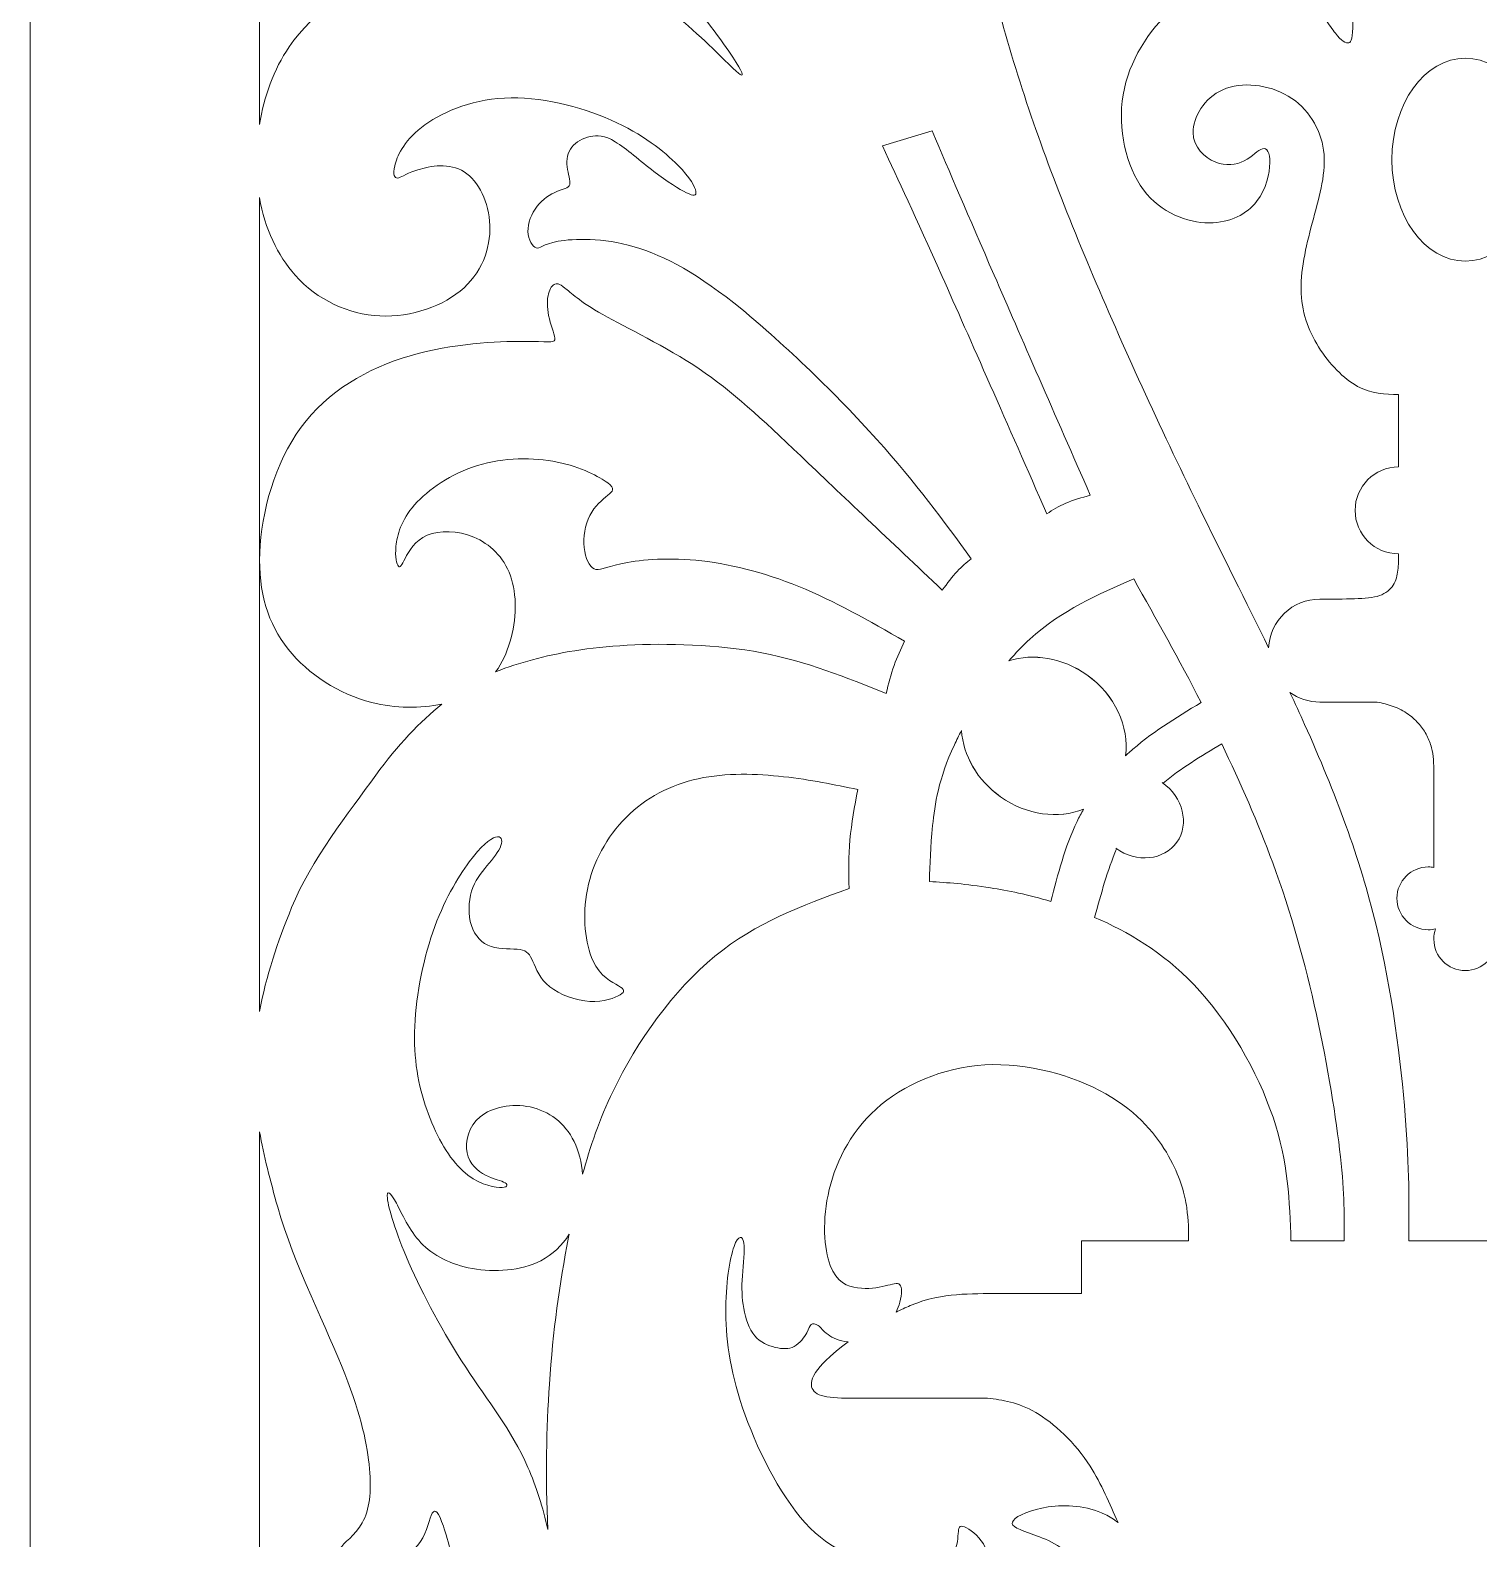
# Model space of a CAD drawing. Header units: millimetres. Extents: x -77 to 114, y -14 to 198.
# Drawn here: x 4.78 to 38.04, y 45.3 to 79.93 of the extents above; entities that cross this region are included whole.
import ezdxf

# ---------------------------------------------------------------- set-up
doc = ezdxf.new("R2010")
doc.units = ezdxf.units.MM
doc.header["$MEASUREMENT"] = 0
doc.layers.add('Default', color=7, linetype='Continuous')

msp = doc.modelspace()

# ---------------------------------------------------------------- linework, layer by layer
at = {"layer": 'Default', "lineweight": 9}
msp.add_lwpolyline([(4.776, 3.427), (70.682, 3.427), (70.682, 109.822), (4.776, 109.822), (4.776, 3.427)], close=True, dxfattribs=at)
for points, knots in [([(12.668, 95.743), (12.628, 95.58), (12.593, 95.41), (12.566, 95.232), (12.566, 95.232), (12.36, 93.887), (12.545, 92.095), (12.939, 90.773), (12.939, 90.773), (13.334, 89.452), (13.94, 88.6), (14.381, 88.048), (14.381, 88.048), (14.822, 87.497), (15.099, 87.244), (15.188, 87.112), (15.188, 87.112), (15.278, 86.979), (15.179, 86.967), (15.022, 87.035), (15.022, 87.035), (14.865, 87.103), (14.649, 87.251), (14.403, 87.306), (14.403, 87.306), (14.157, 87.361), (13.88, 87.324), (13.674, 87.204), (13.674, 87.204), (13.467, 87.084), (13.332, 86.881), (13.282, 86.693), (13.282, 86.693), (13.233, 86.505), (13.27, 86.333), (13.332, 86.197), (13.332, 86.197), (13.393, 86.062), (13.48, 85.963), (13.483, 85.893), (13.483, 85.893), (13.486, 85.822), (13.405, 85.779), (13.276, 85.726), (13.276, 85.726), (13.147, 85.674), (12.968, 85.612), (12.821, 85.452), (12.821, 85.452), (12.673, 85.292), (12.556, 85.034), (12.494, 84.763), (12.494, 84.763), (12.433, 84.492), (12.426, 84.209), (12.454, 84.03), (12.454, 84.03), (12.482, 83.852), (12.544, 83.777), (12.657, 83.885), (12.657, 83.885), (12.771, 83.993), (12.938, 84.283), (13.279, 84.43), (13.279, 84.43), (13.621, 84.578), (14.138, 84.584), (14.776, 84.421), (14.776, 84.421), (15.413, 84.258), (16.17, 83.925), (16.927, 83.43), (16.927, 83.43), (17.685, 82.934), (18.442, 82.275), (19.11, 81.567), (19.11, 81.567), (19.778, 80.859), (20.357, 80.102), (20.699, 79.622), (20.699, 79.622), (21.041, 79.141), (21.145, 78.938), (21.124, 78.907), (21.124, 78.907), (21.102, 78.876), (20.954, 79.018), (20.588, 79.375), (20.588, 79.375), (20.222, 79.732), (19.636, 80.305), (18.904, 80.788), (18.904, 80.788), (18.171, 81.272), (17.291, 81.666), (16.7, 81.893), (16.7, 81.893), (16.109, 82.121), (15.807, 82.183), (15.552, 82.315), (15.552, 82.315), (15.296, 82.447), (15.086, 82.651), (14.945, 82.737), (14.945, 82.737), (14.803, 82.823), (14.729, 82.793), (14.689, 82.642), (14.689, 82.642), (14.649, 82.491), (14.643, 82.22), (14.741, 81.977), (14.741, 81.977), (14.84, 81.734), (15.044, 81.518), (15.065, 81.42), (15.065, 81.42), (15.087, 81.321), (14.926, 81.339), (14.566, 81.367), (14.566, 81.367), (14.206, 81.395), (13.646, 81.432), (12.916, 81.176), (12.916, 81.176), (12.187, 80.921), (11.287, 80.373), (10.724, 79.551), (10.724, 79.551), (10.368, 79.032), (10.146, 78.404), (10.043, 77.77)], [0, 0, 0, 0, 0.029412, 0.029412, 0.029412, 0.029412, 0.058824, 0.058824, 0.058824, 0.058824, 0.088235, 0.088235, 0.088235, 0.088235, 0.117647, 0.117647, 0.117647, 0.117647, 0.147059, 0.147059, 0.147059, 0.147059, 0.176471, 0.176471, 0.176471, 0.176471, 0.205882, 0.205882, 0.205882, 0.205882, 0.235294, 0.235294, 0.235294, 0.235294, 0.264706, 0.264706, 0.264706, 0.264706, 0.294118, 0.294118, 0.294118, 0.294118, 0.323529, 0.323529, 0.323529, 0.323529, 0.352941, 0.352941, 0.352941, 0.352941, 0.382353, 0.382353, 0.382353, 0.382353, 0.411765, 0.411765, 0.411765, 0.411765, 0.441176, 0.441176, 0.441176, 0.441176, 0.470588, 0.470588, 0.470588, 0.470588, 0.5, 0.5, 0.5, 0.5, 0.529412, 0.529412, 0.529412, 0.529412, 0.558824, 0.558824, 0.558824, 0.558824, 0.588235, 0.588235, 0.588235, 0.588235, 0.617647, 0.617647, 0.617647, 0.617647, 0.647059, 0.647059, 0.647059, 0.647059, 0.676471, 0.676471, 0.676471, 0.676471, 0.705882, 0.705882, 0.705882, 0.705882, 0.735294, 0.735294, 0.735294, 0.735294, 0.764706, 0.764706, 0.764706, 0.764706, 0.794118, 0.794118, 0.794118, 0.794118, 0.823529, 0.823529, 0.823529, 0.823529, 0.852941, 0.852941, 0.852941, 0.852941, 0.882353, 0.882353, 0.882353, 0.882353, 0.911765, 0.911765, 0.911765, 0.911765, 0.941176, 0.941176, 0.941176, 0.941176, 1, 1, 1, 1]), ([(29.614, 89.52), (29.472, 89.667), (29.352, 89.829), (29.26, 90.005), (29.26, 90.005), (28.903, 90.691), (28.983, 91.584), (29.195, 92.227), (29.195, 92.227), (29.408, 92.871), (29.753, 93.265), (30.159, 93.496), (30.159, 93.496), (30.565, 93.727), (31.034, 93.794), (31.415, 93.718), (31.415, 93.718), (31.797, 93.641), (32.093, 93.419), (32.268, 93.139), (32.268, 93.139), (32.443, 92.859), (32.499, 92.52), (32.56, 92.298), (32.56, 92.298), (32.622, 92.077), (32.69, 91.972), (32.758, 92.006), (32.758, 92.006), (32.825, 92.04), (32.893, 92.212), (32.825, 92.615), (32.825, 92.615), (32.758, 93.019), (32.554, 93.653), (32.083, 94.115), (32.083, 94.115), (31.612, 94.576), (30.873, 94.866), (30.11, 94.801), (30.11, 94.801), (29.347, 94.737), (28.558, 94.318), (27.909, 93.459), (27.909, 93.459), (27.259, 92.6), (26.748, 91.301), (26.459, 89.752), (26.459, 89.752), (26.17, 88.204), (26.101, 86.406), (26.252, 84.654), (26.252, 84.654), (26.403, 82.903), (26.773, 81.197), (27.265, 79.525), (27.265, 79.525), (27.758, 77.853), (28.374, 76.216), (29.116, 74.455), (29.116, 74.455), (29.858, 72.694), (30.726, 70.81), (31.594, 69.031), (31.594, 69.031), (32.146, 67.898), (32.7, 66.807), (33.212, 65.757)], [0, 0, 0, 0, 0.055556, 0.055556, 0.055556, 0.055556, 0.111111, 0.111111, 0.111111, 0.111111, 0.166667, 0.166667, 0.166667, 0.166667, 0.222222, 0.222222, 0.222222, 0.222222, 0.277778, 0.277778, 0.277778, 0.277778, 0.333333, 0.333333, 0.333333, 0.333333, 0.388889, 0.388889, 0.388889, 0.388889, 0.444444, 0.444444, 0.444444, 0.444444, 0.5, 0.5, 0.5, 0.5, 0.555556, 0.555556, 0.555556, 0.555556, 0.611111, 0.611111, 0.611111, 0.611111, 0.666667, 0.666667, 0.666667, 0.666667, 0.722222, 0.722222, 0.722222, 0.722222, 0.777778, 0.777778, 0.777778, 0.777778, 0.833333, 0.833333, 0.833333, 0.833333, 0.888889, 0.888889, 0.888889, 0.888889, 1, 1, 1, 1]), ([(36.198, 71.567), (35.889, 71.573), (35.579, 71.58), (35.258, 71.755), (35.258, 71.755), (34.937, 71.93), (34.605, 72.275), (34.362, 72.663), (34.362, 72.663), (34.118, 73.051), (33.964, 73.482), (33.958, 73.984), (33.958, 73.984), (33.952, 74.485), (34.094, 75.058), (34.241, 75.606), (34.241, 75.606), (34.389, 76.154), (34.543, 76.678), (34.476, 77.176), (34.476, 77.176), (34.408, 77.675), (34.118, 78.149), (33.666, 78.42), (33.666, 78.42), (33.213, 78.691), (32.597, 78.759), (32.163, 78.568), (32.163, 78.568), (31.729, 78.377), (31.477, 77.927), (31.48, 77.586), (31.48, 77.586), (31.483, 77.244), (31.742, 77.01), (31.988, 76.908), (31.988, 76.908), (32.234, 76.807), (32.468, 76.838), (32.653, 76.933), (32.653, 76.933), (32.837, 77.029), (32.973, 77.189), (33.075, 77.213), (33.075, 77.213), (33.176, 77.238), (33.244, 77.127), (33.241, 76.89), (33.241, 76.89), (33.238, 76.653), (33.164, 76.29), (32.939, 76.003), (32.939, 76.003), (32.714, 75.717), (32.339, 75.507), (31.846, 75.511), (31.846, 75.511), (31.354, 75.514), (30.744, 75.729), (30.341, 76.268), (30.341, 76.268), (29.938, 76.807), (29.74, 77.669), (29.873, 78.451), (29.873, 78.451), (30.005, 79.233), (30.467, 79.935), (30.993, 80.412), (30.993, 80.412), (31.52, 80.889), (32.111, 81.142), (32.671, 81.139), (32.671, 81.139), (33.231, 81.136), (33.761, 80.877), (34.106, 80.603), (34.106, 80.603), (34.451, 80.329), (34.611, 80.039), (34.746, 79.864), (34.746, 79.864), (34.882, 79.688), (34.993, 79.627), (35.057, 79.642), (35.057, 79.642), (35.122, 79.657), (35.14, 79.75), (35.15, 80.113), (35.15, 80.113), (35.159, 80.476), (35.159, 81.111), (35.159, 81.745)], [0, 0, 0, 0, 0.041667, 0.041667, 0.041667, 0.041667, 0.083333, 0.083333, 0.083333, 0.083333, 0.125, 0.125, 0.125, 0.125, 0.166667, 0.166667, 0.166667, 0.166667, 0.208333, 0.208333, 0.208333, 0.208333, 0.25, 0.25, 0.25, 0.25, 0.291667, 0.291667, 0.291667, 0.291667, 0.333333, 0.333333, 0.333333, 0.333333, 0.375, 0.375, 0.375, 0.375, 0.416667, 0.416667, 0.416667, 0.416667, 0.458333, 0.458333, 0.458333, 0.458333, 0.5, 0.5, 0.5, 0.5, 0.541667, 0.541667, 0.541667, 0.541667, 0.583333, 0.583333, 0.583333, 0.583333, 0.625, 0.625, 0.625, 0.625, 0.666667, 0.666667, 0.666667, 0.666667, 0.708333, 0.708333, 0.708333, 0.708333, 0.75, 0.75, 0.75, 0.75, 0.791667, 0.791667, 0.791667, 0.791667, 0.833333, 0.833333, 0.833333, 0.833333, 0.875, 0.875, 0.875, 0.875, 0.916667, 0.916667, 0.916667, 0.916667, 1, 1, 1, 1]), ([(37.729, 79.289), (36.799, 79.289), (36.045, 78.246), (36.045, 76.961), (36.045, 76.961), (36.045, 75.676), (36.799, 74.633), (37.729, 74.633)], [0, 0, 0, 0, 0.333333, 0.333333, 0.333333, 0.333333, 1, 1, 1, 1]), ([(37.729, 79.289), (38.658, 79.289), (39.412, 78.246), (39.412, 76.961), (39.412, 76.961), (39.412, 75.676), (38.658, 74.633), (37.729, 74.633)], [0, 0, 0, 0, 0.333333, 0.333333, 0.333333, 0.333333, 1, 1, 1, 1]), ([(10.043, 76.09), (10.167, 75.378), (10.453, 74.766), (10.859, 74.311), (10.859, 74.311), (11.373, 73.735), (12.082, 73.409), (12.808, 73.375), (12.808, 73.375), (13.535, 73.341), (14.28, 73.6), (14.738, 74.021), (14.738, 74.021), (15.197, 74.443), (15.37, 75.028), (15.327, 75.551), (15.327, 75.551), (15.283, 76.075), (15.025, 76.537), (14.677, 76.718), (14.677, 76.718), (14.329, 76.9), (13.892, 76.801), (13.63, 76.712), (13.63, 76.712), (13.369, 76.623), (13.282, 76.543), (13.215, 76.54), (13.215, 76.54), (13.147, 76.537), (13.098, 76.611), (13.147, 76.82), (13.147, 76.82), (13.196, 77.029), (13.344, 77.374), (13.76, 77.7), (13.76, 77.7), (14.175, 78.027), (14.859, 78.335), (15.665, 78.375), (15.665, 78.375), (16.472, 78.415), (17.402, 78.187), (18.119, 77.87), (18.119, 77.87), (18.836, 77.553), (19.341, 77.146), (19.643, 76.841), (19.643, 76.841), (19.944, 76.537), (20.043, 76.333), (20.062, 76.229), (20.062, 76.229), (20.08, 76.124), (20.018, 76.118), (19.849, 76.201), (19.849, 76.201), (19.68, 76.284), (19.403, 76.457), (19.098, 76.69), (19.098, 76.69), (18.793, 76.924), (18.461, 77.22), (18.211, 77.371), (18.211, 77.371), (17.962, 77.522), (17.796, 77.528), (17.633, 77.491), (17.633, 77.491), (17.469, 77.454), (17.309, 77.374), (17.214, 77.251), (17.214, 77.251), (17.118, 77.128), (17.087, 76.962), (17.106, 76.798), (17.106, 76.798), (17.124, 76.635), (17.192, 76.475), (17.165, 76.389), (17.165, 76.389), (17.137, 76.303), (17.014, 76.291), (16.866, 76.229), (16.866, 76.229), (16.718, 76.167), (16.546, 76.056), (16.417, 75.89), (16.417, 75.89), (16.287, 75.724), (16.201, 75.502), (16.207, 75.311), (16.207, 75.311), (16.213, 75.121), (16.312, 74.96), (16.392, 74.936), (16.392, 74.936), (16.472, 74.911), (16.534, 75.022), (16.897, 75.087), (16.897, 75.087), (17.26, 75.151), (17.925, 75.17), (18.642, 74.964), (18.642, 74.964), (19.36, 74.757), (20.129, 74.326), (21.114, 73.526), (21.114, 73.526), (22.099, 72.726), (23.301, 71.555), (24.215, 70.54), (24.215, 70.54), (25.129, 69.524), (25.757, 68.661), (26.385, 67.8), (26.385, 67.8), (26.278, 67.714), (26.171, 67.629), (26.06, 67.509), (26.06, 67.509), (25.949, 67.389), (25.835, 67.234), (25.72, 67.079), (25.72, 67.079), (24.55, 68.187), (23.38, 69.296), (22.47, 70.159), (22.47, 70.159), (21.559, 71.023), (20.908, 71.642), (20.136, 72.16), (20.136, 72.16), (19.364, 72.679), (18.471, 73.098), (17.926, 73.406), (17.926, 73.406), (17.381, 73.713), (17.184, 73.911), (17.055, 74.015), (17.055, 74.015), (16.925, 74.12), (16.864, 74.132), (16.805, 74.095), (16.805, 74.095), (16.747, 74.058), (16.691, 73.972), (16.667, 73.834), (16.667, 73.834), (16.642, 73.695), (16.648, 73.504), (16.698, 73.307), (16.698, 73.307), (16.747, 73.11), (16.839, 72.907), (16.821, 72.827), (16.821, 72.827), (16.802, 72.747), (16.673, 72.79), (16.091, 72.79), (16.091, 72.79), (15.509, 72.79), (14.475, 72.747), (13.499, 72.46), (13.499, 72.46), (12.523, 72.174), (11.605, 71.645), (10.996, 70.817), (10.996, 70.817), (10.387, 69.988), (10.085, 68.862), (10.048, 67.941), (10.048, 67.941), (10.011, 67.021), (10.239, 66.306), (10.7, 65.725), (10.7, 65.725), (11.162, 65.143), (11.858, 64.693), (12.621, 64.501), (12.621, 64.501), (13.164, 64.365), (13.741, 64.359), (14.231, 64.462)], [0, 0, 0, 0, 0.021277, 0.021277, 0.021277, 0.021277, 0.042553, 0.042553, 0.042553, 0.042553, 0.06383, 0.06383, 0.06383, 0.06383, 0.085106, 0.085106, 0.085106, 0.085106, 0.106383, 0.106383, 0.106383, 0.106383, 0.12766, 0.12766, 0.12766, 0.12766, 0.148936, 0.148936, 0.148936, 0.148936, 0.170213, 0.170213, 0.170213, 0.170213, 0.191489, 0.191489, 0.191489, 0.191489, 0.212766, 0.212766, 0.212766, 0.212766, 0.234043, 0.234043, 0.234043, 0.234043, 0.255319, 0.255319, 0.255319, 0.255319, 0.276596, 0.276596, 0.276596, 0.276596, 0.297872, 0.297872, 0.297872, 0.297872, 0.319149, 0.319149, 0.319149, 0.319149, 0.340426, 0.340426, 0.340426, 0.340426, 0.361702, 0.361702, 0.361702, 0.361702, 0.382979, 0.382979, 0.382979, 0.382979, 0.404255, 0.404255, 0.404255, 0.404255, 0.425532, 0.425532, 0.425532, 0.425532, 0.446809, 0.446809, 0.446809, 0.446809, 0.468085, 0.468085, 0.468085, 0.468085, 0.489362, 0.489362, 0.489362, 0.489362, 0.510638, 0.510638, 0.510638, 0.510638, 0.531915, 0.531915, 0.531915, 0.531915, 0.553191, 0.553191, 0.553191, 0.553191, 0.574468, 0.574468, 0.574468, 0.574468, 0.595745, 0.595745, 0.595745, 0.595745, 0.617021, 0.617021, 0.617021, 0.617021, 0.638298, 0.638298, 0.638298, 0.638298, 0.659574, 0.659574, 0.659574, 0.659574, 0.680851, 0.680851, 0.680851, 0.680851, 0.702128, 0.702128, 0.702128, 0.702128, 0.723404, 0.723404, 0.723404, 0.723404, 0.744681, 0.744681, 0.744681, 0.744681, 0.765957, 0.765957, 0.765957, 0.765957, 0.787234, 0.787234, 0.787234, 0.787234, 0.808511, 0.808511, 0.808511, 0.808511, 0.829787, 0.829787, 0.829787, 0.829787, 0.851064, 0.851064, 0.851064, 0.851064, 0.87234, 0.87234, 0.87234, 0.87234, 0.893617, 0.893617, 0.893617, 0.893617, 0.914894, 0.914894, 0.914894, 0.914894, 0.93617, 0.93617, 0.93617, 0.93617, 0.957447, 0.957447, 0.957447, 0.957447, 1, 1, 1, 1]), ([(29.119, 69.258), (28.318, 71.087), (27.517, 72.915), (26.912, 74.309), (26.912, 74.309), (26.307, 75.703), (25.896, 76.662), (25.486, 77.621)], [0, 0, 0, 0, 0.333333, 0.333333, 0.333333, 0.333333, 1, 1, 1, 1]), ([(28.121, 68.833), (27.235, 70.853), (26.347, 72.872), (25.718, 74.279), (25.718, 74.279), (25.089, 75.686), (24.717, 76.481), (24.346, 77.275)], [0, 0, 0, 0, 0.333333, 0.333333, 0.333333, 0.333333, 1, 1, 1, 1]), ([(15.465, 65.204), (15.614, 65.409), (15.719, 65.642), (15.792, 65.887), (15.792, 65.887), (15.946, 66.405), (15.959, 66.977), (15.805, 67.411), (15.805, 67.411), (15.651, 67.845), (15.331, 68.141), (14.962, 68.295), (14.962, 68.295), (14.592, 68.449), (14.173, 68.461), (13.893, 68.341), (13.893, 68.341), (13.613, 68.221), (13.471, 67.969), (13.385, 67.809), (13.385, 67.809), (13.299, 67.649), (13.268, 67.581), (13.231, 67.627), (13.231, 67.627), (13.194, 67.673), (13.151, 67.833), (13.175, 68.086), (13.175, 68.086), (13.2, 68.338), (13.293, 68.683), (13.604, 69.037), (13.604, 69.037), (13.915, 69.391), (14.444, 69.754), (15.047, 69.939), (15.047, 69.939), (15.651, 70.124), (16.328, 70.13), (16.879, 70.019), (16.879, 70.019), (17.43, 69.909), (17.855, 69.68), (18.037, 69.542), (18.037, 69.542), (18.218, 69.404), (18.157, 69.354), (18.037, 69.256), (18.037, 69.256), (17.917, 69.157), (17.738, 69.009), (17.628, 68.794), (17.628, 68.794), (17.517, 68.578), (17.473, 68.295), (17.498, 68.055), (17.498, 68.055), (17.523, 67.815), (17.615, 67.618), (17.726, 67.565), (17.726, 67.565), (17.837, 67.513), (17.966, 67.606), (18.342, 67.685), (18.342, 67.685), (18.717, 67.766), (19.339, 67.833), (20.062, 67.766), (20.062, 67.766), (20.786, 67.698), (21.611, 67.494), (22.427, 67.162), (22.427, 67.162), (23.242, 66.83), (24.049, 66.368), (24.856, 65.906), (24.856, 65.906), (24.77, 65.728), (24.683, 65.549), (24.613, 65.349), (24.613, 65.349), (24.542, 65.149), (24.486, 64.927), (24.431, 64.706), (24.431, 64.706), (23.52, 65.075), (22.609, 65.444), (21.577, 65.641), (21.577, 65.641), (20.546, 65.838), (19.395, 65.863), (18.486, 65.814), (18.486, 65.814), (17.578, 65.765), (16.913, 65.642), (16.31, 65.482), (16.31, 65.482), (16.018, 65.404), (15.74, 65.318), (15.465, 65.204)], [0, 0, 0, 0, 0.038462, 0.038462, 0.038462, 0.038462, 0.076923, 0.076923, 0.076923, 0.076923, 0.115385, 0.115385, 0.115385, 0.115385, 0.153846, 0.153846, 0.153846, 0.153846, 0.192308, 0.192308, 0.192308, 0.192308, 0.230769, 0.230769, 0.230769, 0.230769, 0.269231, 0.269231, 0.269231, 0.269231, 0.307692, 0.307692, 0.307692, 0.307692, 0.346154, 0.346154, 0.346154, 0.346154, 0.384615, 0.384615, 0.384615, 0.384615, 0.423077, 0.423077, 0.423077, 0.423077, 0.461538, 0.461538, 0.461538, 0.461538, 0.5, 0.5, 0.5, 0.5, 0.538462, 0.538462, 0.538462, 0.538462, 0.576923, 0.576923, 0.576923, 0.576923, 0.615385, 0.615385, 0.615385, 0.615385, 0.653846, 0.653846, 0.653846, 0.653846, 0.692308, 0.692308, 0.692308, 0.692308, 0.730769, 0.730769, 0.730769, 0.730769, 0.769231, 0.769231, 0.769231, 0.769231, 0.807692, 0.807692, 0.807692, 0.807692, 0.846154, 0.846154, 0.846154, 0.846154, 0.884615, 0.884615, 0.884615, 0.884615, 0.923077, 0.923077, 0.923077, 0.923077, 1, 1, 1, 1]), ([(36.198, 67.913), (35.647, 67.913), (35.2, 68.36), (35.2, 68.91), (35.2, 68.91), (35.2, 69.461), (35.647, 69.908), (36.198, 69.908)], [0, 0, 0, 0, 0.333333, 0.333333, 0.333333, 0.333333, 1, 1, 1, 1]), ([(28.121, 68.833), (28.257, 68.919), (28.392, 69.006), (28.558, 69.076), (28.558, 69.076), (28.724, 69.147), (28.922, 69.203), (29.119, 69.258)], [0, 0, 0, 0, 0.333333, 0.333333, 0.333333, 0.333333, 1, 1, 1, 1]), ([(34.392, 66.874), (34.67, 66.874), (34.95, 66.874), (35.185, 66.881), (35.185, 66.881), (35.421, 66.889), (35.613, 66.903), (35.76, 66.954), (35.76, 66.954), (35.907, 67.005), (36.009, 67.093), (36.074, 67.196), (36.074, 67.196), (36.14, 67.299), (36.169, 67.418), (36.183, 67.54), (36.183, 67.54), (36.198, 67.662), (36.198, 67.788), (36.198, 67.913)], [0, 0, 0, 0, 0.166667, 0.166667, 0.166667, 0.166667, 0.333333, 0.333333, 0.333333, 0.333333, 0.5, 0.5, 0.5, 0.5, 0.666667, 0.666667, 0.666667, 0.666667, 1, 1, 1, 1]), ([(30.116, 67.337), (29.292, 66.98), (28.466, 66.623), (27.734, 65.955), (27.734, 65.955), (27.568, 65.803), (27.406, 65.636), (27.252, 65.459)], [0, 0, 0, 0, 0.333333, 0.333333, 0.333333, 0.333333, 1, 1, 1, 1]), ([(29.929, 63.279), (30.016, 63.941), (29.691, 64.674), (29.04, 65.134), (29.04, 65.134), (28.479, 65.531), (27.808, 65.632), (27.252, 65.459)], [0, 0, 0, 0, 0.333333, 0.333333, 0.333333, 0.333333, 1, 1, 1, 1]), ([(29.93, 63.279), (30.016, 63.941), (29.692, 64.675), (29.04, 65.135), (29.04, 65.135), (28.479, 65.532), (27.808, 65.632), (27.252, 65.459)], [0, 0, 0, 0, 0.333333, 0.333333, 0.333333, 0.333333, 1, 1, 1, 1]), ([(14.231, 64.462), (13.735, 64.064), (13.214, 63.523), (12.714, 62.831), (12.714, 62.831), (12.098, 61.979), (11.217, 60.876), (10.78, 59.792), (10.78, 59.792), (10.456, 58.99), (10.193, 58.228), (10.043, 57.404)], [0, 0, 0, 0, 0.25, 0.25, 0.25, 0.25, 0.5, 0.5, 0.5, 0.5, 1, 1, 1, 1]), ([(31.664, 64.499), (31.08, 64.146), (30.497, 63.793), (30.002, 63.345), (30.002, 63.345), (29.978, 63.323), (29.953, 63.301), (29.929, 63.279)], [0, 0, 0, 0, 0.333333, 0.333333, 0.333333, 0.333333, 1, 1, 1, 1]), ([(33.703, 64.731), (33.819, 64.484), (33.932, 64.239), (34.041, 63.997), (34.041, 63.997), (34.752, 62.418), (35.307, 60.934), (35.682, 59.388), (35.682, 59.388), (36.058, 57.843), (36.255, 56.236), (36.35, 55.018), (36.35, 55.018), (36.446, 53.8), (36.44, 52.971), (36.433, 52.142)], [0, 0, 0, 0, 0.2, 0.2, 0.2, 0.2, 0.4, 0.4, 0.4, 0.4, 0.6, 0.6, 0.6, 0.6, 1, 1, 1, 1]), ([(35.708, 64.51), (35.831, 64.484), (35.954, 64.456), (36.076, 64.411), (36.076, 64.411), (36.197, 64.366), (36.317, 64.303), (36.419, 64.231), (36.419, 64.231), (36.521, 64.159), (36.606, 64.079), (36.675, 63.997), (36.675, 63.997), (36.745, 63.916), (36.8, 63.832), (36.846, 63.742), (36.846, 63.742), (36.892, 63.651), (36.929, 63.554), (36.954, 63.463), (36.954, 63.463), (36.979, 63.371), (36.992, 63.284), (36.999, 63.189), (36.999, 63.189), (37.006, 63.093), (37.007, 62.988), (37.008, 62.884)], [0, 0, 0, 0, 0.125, 0.125, 0.125, 0.125, 0.25, 0.25, 0.25, 0.25, 0.375, 0.375, 0.375, 0.375, 0.5, 0.5, 0.5, 0.5, 0.625, 0.625, 0.625, 0.625, 0.75, 0.75, 0.75, 0.75, 1, 1, 1, 1]), ([(26.161, 63.856), (26.102, 63.744), (26.047, 63.633), (25.998, 63.527), (25.998, 63.527), (25.634, 62.747), (25.548, 62.165), (25.498, 61.675), (25.498, 61.675), (25.449, 61.186), (25.437, 60.789), (25.425, 60.392)], [0, 0, 0, 0, 0.25, 0.25, 0.25, 0.25, 0.5, 0.5, 0.5, 0.5, 1, 1, 1, 1]), ([(26.161, 63.856), (26.201, 63.292), (26.517, 62.718), (27.061, 62.333), (27.061, 62.333), (27.662, 61.909), (28.388, 61.823), (28.963, 62.05)], [0, 0, 0, 0, 0.333333, 0.333333, 0.333333, 0.333333, 1, 1, 1, 1]), ([(26.161, 63.855), (26.2, 63.291), (26.516, 62.718), (27.06, 62.333), (27.06, 62.333), (27.661, 61.909), (28.387, 61.823), (28.963, 62.05)], [0, 0, 0, 0, 0.333333, 0.333333, 0.333333, 0.333333, 1, 1, 1, 1]), ([(32.137, 63.549), (32.565, 62.661), (32.97, 61.736), (33.309, 60.817), (33.309, 60.817), (33.733, 59.662), (34.054, 58.517), (34.312, 57.338), (34.312, 57.338), (34.571, 56.159), (34.768, 54.946), (34.863, 54.074), (34.863, 54.074), (34.959, 53.203), (34.953, 52.672), (34.946, 52.142)], [0, 0, 0, 0, 0.2, 0.2, 0.2, 0.2, 0.4, 0.4, 0.4, 0.4, 0.6, 0.6, 0.6, 0.6, 1, 1, 1, 1]), ([(17.462, 53.67), (17.441, 53.942), (17.375, 54.204), (17.267, 54.424), (17.267, 54.424), (17.055, 54.854), (16.679, 55.125), (16.26, 55.215), (16.26, 55.215), (15.842, 55.304), (15.38, 55.211), (15.109, 54.99), (15.109, 54.99), (14.838, 54.768), (14.758, 54.417), (14.81, 54.162), (14.81, 54.162), (14.862, 53.906), (15.047, 53.746), (15.232, 53.651), (15.232, 53.651), (15.416, 53.555), (15.602, 53.524), (15.681, 53.475), (15.681, 53.475), (15.762, 53.426), (15.737, 53.358), (15.552, 53.367), (15.552, 53.367), (15.368, 53.377), (15.022, 53.463), (14.712, 53.746), (14.712, 53.746), (14.401, 54.029), (14.123, 54.51), (13.92, 55.051), (13.92, 55.051), (13.717, 55.593), (13.588, 56.197), (13.603, 56.929), (13.603, 56.929), (13.619, 57.662), (13.779, 58.524), (14.022, 59.229), (14.022, 59.229), (14.265, 59.934), (14.592, 60.482), (14.859, 60.842), (14.859, 60.842), (15.127, 61.202), (15.337, 61.375), (15.463, 61.412), (15.463, 61.412), (15.589, 61.449), (15.632, 61.35), (15.586, 61.218), (15.586, 61.218), (15.54, 61.086), (15.404, 60.919), (15.266, 60.75), (15.266, 60.75), (15.127, 60.581), (14.986, 60.408), (14.912, 60.168), (14.912, 60.168), (14.838, 59.928), (14.832, 59.62), (14.908, 59.38), (14.908, 59.38), (14.986, 59.14), (15.146, 58.967), (15.364, 58.897), (15.364, 58.897), (15.583, 58.826), (15.86, 58.857), (16.026, 58.829), (16.026, 58.829), (16.192, 58.801), (16.248, 58.715), (16.319, 58.555), (16.319, 58.555), (16.389, 58.395), (16.476, 58.161), (16.707, 57.976), (16.707, 57.976), (16.937, 57.791), (17.313, 57.656), (17.63, 57.637), (17.63, 57.637), (17.947, 57.619), (18.206, 57.718), (18.326, 57.791), (18.326, 57.791), (18.446, 57.865), (18.428, 57.915), (18.283, 57.998), (18.283, 57.998), (18.138, 58.081), (17.867, 58.198), (17.695, 58.576), (17.695, 58.576), (17.523, 58.955), (17.448, 59.596), (17.571, 60.211), (17.571, 60.211), (17.695, 60.827), (18.015, 61.418), (18.461, 61.864), (18.461, 61.864), (18.908, 62.311), (19.481, 62.613), (20.118, 62.751), (20.118, 62.751), (20.755, 62.89), (21.457, 62.865), (22.078, 62.796), (22.078, 62.796), (22.7, 62.727), (23.241, 62.614), (23.782, 62.502), (23.782, 62.502), (23.708, 62.114), (23.634, 61.726), (23.6, 61.347), (23.6, 61.347), (23.566, 60.969), (23.572, 60.599), (23.579, 60.23), (23.579, 60.23), (22.514, 59.842), (21.449, 59.454), (20.498, 58.675), (20.498, 58.675), (19.548, 57.897), (18.712, 56.726), (18.161, 55.58), (18.161, 55.58), (17.851, 54.935), (17.632, 54.298), (17.462, 53.67)], [0, 0, 0, 0, 0.027778, 0.027778, 0.027778, 0.027778, 0.055556, 0.055556, 0.055556, 0.055556, 0.083333, 0.083333, 0.083333, 0.083333, 0.111111, 0.111111, 0.111111, 0.111111, 0.138889, 0.138889, 0.138889, 0.138889, 0.166667, 0.166667, 0.166667, 0.166667, 0.194444, 0.194444, 0.194444, 0.194444, 0.222222, 0.222222, 0.222222, 0.222222, 0.25, 0.25, 0.25, 0.25, 0.277778, 0.277778, 0.277778, 0.277778, 0.305556, 0.305556, 0.305556, 0.305556, 0.333333, 0.333333, 0.333333, 0.333333, 0.361111, 0.361111, 0.361111, 0.361111, 0.388889, 0.388889, 0.388889, 0.388889, 0.416667, 0.416667, 0.416667, 0.416667, 0.444444, 0.444444, 0.444444, 0.444444, 0.472222, 0.472222, 0.472222, 0.472222, 0.5, 0.5, 0.5, 0.5, 0.527778, 0.527778, 0.527778, 0.527778, 0.555556, 0.555556, 0.555556, 0.555556, 0.583333, 0.583333, 0.583333, 0.583333, 0.611111, 0.611111, 0.611111, 0.611111, 0.638889, 0.638889, 0.638889, 0.638889, 0.666667, 0.666667, 0.666667, 0.666667, 0.694444, 0.694444, 0.694444, 0.694444, 0.722222, 0.722222, 0.722222, 0.722222, 0.75, 0.75, 0.75, 0.75, 0.777778, 0.777778, 0.777778, 0.777778, 0.805556, 0.805556, 0.805556, 0.805556, 0.833333, 0.833333, 0.833333, 0.833333, 0.861111, 0.861111, 0.861111, 0.861111, 0.888889, 0.888889, 0.888889, 0.888889, 0.916667, 0.916667, 0.916667, 0.916667, 0.944444, 0.944444, 0.944444, 0.944444, 1, 1, 1, 1]), ([(29.702, 61.153), (30.183, 60.813), (30.812, 60.876), (31.107, 61.293), (31.107, 61.293), (31.402, 61.711), (31.251, 62.325), (30.77, 62.665)], [0, 0, 0, 0, 0.333333, 0.333333, 0.333333, 0.333333, 1, 1, 1, 1]), ([(29.702, 61.153), (30.183, 60.813), (30.812, 60.876), (31.107, 61.293), (31.107, 61.293), (31.402, 61.711), (31.251, 62.325), (30.77, 62.665)], [0, 0, 0, 0, 0.333333, 0.333333, 0.333333, 0.333333, 1, 1, 1, 1]), ([(28.963, 62.05), (28.912, 61.958), (28.863, 61.865), (28.817, 61.771), (28.817, 61.771), (28.534, 61.187), (28.374, 60.559), (28.215, 59.932)], [0, 0, 0, 0, 0.333333, 0.333333, 0.333333, 0.333333, 1, 1, 1, 1]), ([(37.049, 59.304), (36.995, 59.291), (36.938, 59.284), (36.88, 59.284), (36.88, 59.284), (36.482, 59.284), (36.159, 59.607), (36.159, 60.005), (36.159, 60.005), (36.159, 60.403), (36.482, 60.725), (36.88, 60.725), (36.88, 60.725), (36.924, 60.725), (36.966, 60.721), (37.008, 60.714)], [0, 0, 0, 0, 0.2, 0.2, 0.2, 0.2, 0.4, 0.4, 0.4, 0.4, 0.6, 0.6, 0.6, 0.6, 1, 1, 1, 1]), ([(28.215, 59.932), (27.691, 60.09), (27.221, 60.183), (26.827, 60.246), (26.827, 60.246), (26.256, 60.336), (25.84, 60.364), (25.425, 60.392)], [0, 0, 0, 0, 0.333333, 0.333333, 0.333333, 0.333333, 1, 1, 1, 1]), ([(33.727, 52.142), (33.697, 53.041), (33.666, 53.941), (33.315, 54.979), (33.315, 54.979), (32.964, 56.017), (32.293, 57.193), (31.495, 58.027), (31.495, 58.027), (30.784, 58.772), (29.972, 59.244), (29.219, 59.567)], [0, 0, 0, 0, 0.25, 0.25, 0.25, 0.25, 0.5, 0.5, 0.5, 0.5, 1, 1, 1, 1]), ([(37.049, 59.304), (37.023, 59.229), (37.008, 59.149), (37.008, 59.065), (37.008, 59.065), (37.008, 58.668), (37.331, 58.345), (37.729, 58.345)], [0, 0, 0, 0, 0.333333, 0.333333, 0.333333, 0.333333, 1, 1, 1, 1]), ([(38.409, 59.304), (38.435, 59.229), (38.449, 59.149), (38.449, 59.065), (38.449, 59.065), (38.449, 58.668), (38.127, 58.345), (37.729, 58.345)], [0, 0, 0, 0, 0.333333, 0.333333, 0.333333, 0.333333, 1, 1, 1, 1]), ([(24.658, 50.505), (24.696, 50.582), (24.724, 50.66), (24.745, 50.732), (24.745, 50.732), (24.8, 50.926), (24.8, 51.08), (24.745, 51.135), (24.745, 51.135), (24.689, 51.191), (24.578, 51.147), (24.409, 51.107), (24.409, 51.107), (24.24, 51.067), (24.012, 51.03), (23.775, 51.061), (23.775, 51.061), (23.538, 51.092), (23.292, 51.191), (23.147, 51.575), (23.147, 51.575), (23.002, 51.96), (22.959, 52.631), (23.125, 53.324), (23.125, 53.324), (23.292, 54.016), (23.667, 54.731), (24.32, 55.27), (24.32, 55.27), (24.972, 55.808), (25.902, 56.172), (26.884, 56.187), (26.884, 56.187), (27.866, 56.203), (28.901, 55.87), (29.615, 55.433), (29.615, 55.433), (30.329, 54.996), (30.723, 54.454), (30.963, 54.004), (30.963, 54.004), (31.203, 53.555), (31.29, 53.198), (31.333, 52.903), (31.333, 52.903), (31.376, 52.608), (31.376, 52.375), (31.376, 52.142)], [0, 0, 0, 0, 0.076923, 0.076923, 0.076923, 0.076923, 0.153846, 0.153846, 0.153846, 0.153846, 0.230769, 0.230769, 0.230769, 0.230769, 0.307692, 0.307692, 0.307692, 0.307692, 0.384615, 0.384615, 0.384615, 0.384615, 0.461538, 0.461538, 0.461538, 0.461538, 0.538462, 0.538462, 0.538462, 0.538462, 0.615385, 0.615385, 0.615385, 0.615385, 0.692308, 0.692308, 0.692308, 0.692308, 0.769231, 0.769231, 0.769231, 0.769231, 0.846154, 0.846154, 0.846154, 0.846154, 1, 1, 1, 1]), ([(10.043, 54.648), (10.142, 54.094), (10.29, 53.525), (10.46, 52.915), (10.46, 52.915), (10.823, 51.616), (11.624, 50.07), (12.003, 49.088), (12.003, 49.088), (12.381, 48.107), (12.523, 47.447), (12.569, 46.912), (12.569, 46.912), (12.615, 46.376), (12.566, 45.963), (12.403, 45.671), (12.403, 45.671), (12.24, 45.379), (11.962, 45.206), (11.895, 45.077), (11.895, 45.077), (11.827, 44.948), (11.969, 44.861), (12.196, 44.803), (12.196, 44.803), (12.424, 44.744), (12.738, 44.713), (13.028, 44.778), (13.028, 44.778), (13.317, 44.843), (13.582, 45.003), (13.739, 45.237), (13.739, 45.237), (13.896, 45.471), (13.945, 45.779), (14.01, 45.89), (14.01, 45.89), (14.074, 46), (14.155, 45.914), (14.265, 45.594), (14.265, 45.594), (14.376, 45.274), (14.518, 44.72), (14.542, 44.116), (14.542, 44.116), (14.567, 43.513), (14.475, 42.86), (14.275, 42.325), (14.275, 42.325), (14.075, 41.789), (13.766, 41.37), (13.459, 41.173), (13.459, 41.173), (13.151, 40.976), (12.843, 41.001), (12.686, 41.035), (12.686, 41.035), (12.529, 41.068), (12.523, 41.112), (12.597, 41.152), (12.597, 41.152), (12.671, 41.191), (12.825, 41.229), (12.982, 41.364), (12.982, 41.364), (13.139, 41.5), (13.299, 41.734), (13.311, 42.054), (13.311, 42.054), (13.323, 42.374), (13.188, 42.78), (12.895, 43.036), (12.895, 43.036), (12.603, 43.291), (12.153, 43.396), (11.676, 43.347), (11.676, 43.347), (11.199, 43.298), (10.694, 43.094), (10.365, 42.666), (10.365, 42.666), (10.223, 42.482), (10.114, 42.257), (10.043, 42.009)], [0, 0, 0, 0, 0.045455, 0.045455, 0.045455, 0.045455, 0.090909, 0.090909, 0.090909, 0.090909, 0.136364, 0.136364, 0.136364, 0.136364, 0.181818, 0.181818, 0.181818, 0.181818, 0.227273, 0.227273, 0.227273, 0.227273, 0.272727, 0.272727, 0.272727, 0.272727, 0.318182, 0.318182, 0.318182, 0.318182, 0.363636, 0.363636, 0.363636, 0.363636, 0.409091, 0.409091, 0.409091, 0.409091, 0.454545, 0.454545, 0.454545, 0.454545, 0.5, 0.5, 0.5, 0.5, 0.545455, 0.545455, 0.545455, 0.545455, 0.590909, 0.590909, 0.590909, 0.590909, 0.636364, 0.636364, 0.636364, 0.636364, 0.681818, 0.681818, 0.681818, 0.681818, 0.727273, 0.727273, 0.727273, 0.727273, 0.772727, 0.772727, 0.772727, 0.772727, 0.818182, 0.818182, 0.818182, 0.818182, 0.863636, 0.863636, 0.863636, 0.863636, 0.909091, 0.909091, 0.909091, 0.909091, 1, 1, 1, 1]), ([(16.665, 45.516), (16.55, 46.015), (16.397, 46.506), (16.205, 46.942), (16.205, 46.942), (15.823, 47.811), (15.287, 48.463), (14.779, 49.239), (14.779, 49.239), (14.271, 50.015), (13.791, 50.914), (13.474, 51.634), (13.474, 51.634), (13.157, 52.355), (13.003, 52.897), (12.979, 53.118), (12.979, 53.118), (12.954, 53.34), (13.059, 53.241), (13.188, 53.004), (13.188, 53.004), (13.317, 52.767), (13.471, 52.391), (13.748, 52.099), (13.748, 52.099), (14.025, 51.807), (14.425, 51.597), (14.93, 51.508), (14.93, 51.508), (15.435, 51.418), (16.045, 51.449), (16.503, 51.686), (16.503, 51.686), (16.774, 51.826), (16.992, 52.038), (17.152, 52.293)], [0, 0, 0, 0, 0.1, 0.1, 0.1, 0.1, 0.2, 0.2, 0.2, 0.2, 0.3, 0.3, 0.3, 0.3, 0.4, 0.4, 0.4, 0.4, 0.5, 0.5, 0.5, 0.5, 0.6, 0.6, 0.6, 0.6, 0.7, 0.7, 0.7, 0.7, 0.8, 0.8, 0.8, 0.8, 1, 1, 1, 1]), ([(17.152, 52.293), (17.147, 52.27), (17.142, 52.247), (17.138, 52.224), (17.138, 52.224), (16.931, 51.137), (16.782, 50.086), (16.699, 48.85), (16.699, 48.85), (16.631, 47.845), (16.605, 46.717), (16.665, 45.516)], [0, 0, 0, 0, 0.25, 0.25, 0.25, 0.25, 0.5, 0.5, 0.5, 0.5, 1, 1, 1, 1]), ([(29.758, 45.676), (29.663, 45.75), (29.562, 45.813), (29.457, 45.864), (29.457, 45.864), (29.042, 46.067), (28.555, 46.092), (28.155, 46.034), (28.155, 46.034), (27.755, 45.975), (27.441, 45.834), (27.352, 45.726), (27.352, 45.726), (27.263, 45.618), (27.398, 45.544), (27.7, 45.437), (27.7, 45.437), (28.001, 45.329), (28.469, 45.187), (28.731, 44.818), (28.731, 44.818), (28.992, 44.448), (29.048, 43.851), (28.885, 43.319), (28.885, 43.319), (28.722, 42.786), (28.34, 42.318), (27.909, 42.023), (27.909, 42.023), (27.478, 41.727), (26.998, 41.604), (26.456, 41.598), (26.456, 41.598), (25.915, 41.591), (25.311, 41.703), (24.705, 41.924), (24.705, 41.924), (24.098, 42.145), (23.488, 42.478), (23.239, 42.672), (23.239, 42.672), (22.99, 42.866), (23.101, 42.921), (23.298, 42.909), (23.298, 42.909), (23.495, 42.897), (23.778, 42.816), (23.987, 42.709), (23.987, 42.709), (24.197, 42.601), (24.332, 42.466), (24.56, 42.386), (24.56, 42.386), (24.788, 42.306), (25.108, 42.281), (25.33, 42.386), (25.33, 42.386), (25.551, 42.49), (25.674, 42.725), (25.702, 42.925), (25.702, 42.925), (25.73, 43.124), (25.662, 43.291), (25.588, 43.408), (25.588, 43.408), (25.514, 43.525), (25.434, 43.593), (25.462, 43.63), (25.462, 43.63), (25.49, 43.666), (25.625, 43.673), (25.81, 43.688), (25.81, 43.688), (25.994, 43.703), (26.229, 43.728), (26.423, 43.876), (26.423, 43.876), (26.616, 44.024), (26.77, 44.295), (26.804, 44.556), (26.804, 44.556), (26.838, 44.818), (26.752, 45.07), (26.614, 45.258), (26.614, 45.258), (26.475, 45.446), (26.284, 45.569), (26.189, 45.587), (26.189, 45.587), (26.093, 45.606), (26.093, 45.52), (26.081, 45.366), (26.081, 45.366), (26.068, 45.212), (26.044, 44.99), (25.807, 44.852), (25.807, 44.852), (25.57, 44.713), (25.12, 44.658), (24.554, 44.713), (24.554, 44.713), (23.987, 44.768), (23.304, 44.935), (22.688, 45.55), (22.688, 45.55), (22.073, 46.166), (21.524, 47.232), (21.195, 48.143), (21.195, 48.143), (20.866, 49.054), (20.755, 49.811), (20.749, 50.482), (20.749, 50.482), (20.742, 51.153), (20.841, 51.739), (20.939, 52.016), (20.939, 52.016), (21.038, 52.293), (21.137, 52.262), (21.164, 52.093), (21.164, 52.093), (21.192, 51.923), (21.149, 51.615), (21.13, 51.341), (21.13, 51.341), (21.112, 51.067), (21.118, 50.827), (21.161, 50.59), (21.161, 50.59), (21.204, 50.353), (21.285, 50.119), (21.414, 49.965), (21.414, 49.965), (21.543, 49.811), (21.722, 49.737), (21.885, 49.697), (21.885, 49.697), (22.048, 49.658), (22.196, 49.651), (22.322, 49.719), (22.322, 49.719), (22.448, 49.787), (22.553, 49.928), (22.608, 50.03), (22.608, 50.03), (22.664, 50.131), (22.67, 50.193), (22.707, 50.221), (22.707, 50.221), (22.743, 50.248), (22.812, 50.242), (22.87, 50.199), (22.87, 50.199), (22.928, 50.156), (22.978, 50.076), (23.097, 49.99), (23.097, 49.99), (23.202, 49.915), (23.36, 49.835), (23.556, 49.824)], [0, 0, 0, 0, 0.02439, 0.02439, 0.02439, 0.02439, 0.04878, 0.04878, 0.04878, 0.04878, 0.073171, 0.073171, 0.073171, 0.073171, 0.097561, 0.097561, 0.097561, 0.097561, 0.121951, 0.121951, 0.121951, 0.121951, 0.146341, 0.146341, 0.146341, 0.146341, 0.170732, 0.170732, 0.170732, 0.170732, 0.195122, 0.195122, 0.195122, 0.195122, 0.219512, 0.219512, 0.219512, 0.219512, 0.243902, 0.243902, 0.243902, 0.243902, 0.268293, 0.268293, 0.268293, 0.268293, 0.292683, 0.292683, 0.292683, 0.292683, 0.317073, 0.317073, 0.317073, 0.317073, 0.341463, 0.341463, 0.341463, 0.341463, 0.365854, 0.365854, 0.365854, 0.365854, 0.390244, 0.390244, 0.390244, 0.390244, 0.414634, 0.414634, 0.414634, 0.414634, 0.439024, 0.439024, 0.439024, 0.439024, 0.463415, 0.463415, 0.463415, 0.463415, 0.487805, 0.487805, 0.487805, 0.487805, 0.512195, 0.512195, 0.512195, 0.512195, 0.536585, 0.536585, 0.536585, 0.536585, 0.560976, 0.560976, 0.560976, 0.560976, 0.585366, 0.585366, 0.585366, 0.585366, 0.609756, 0.609756, 0.609756, 0.609756, 0.634146, 0.634146, 0.634146, 0.634146, 0.658537, 0.658537, 0.658537, 0.658537, 0.682927, 0.682927, 0.682927, 0.682927, 0.707317, 0.707317, 0.707317, 0.707317, 0.731707, 0.731707, 0.731707, 0.731707, 0.756098, 0.756098, 0.756098, 0.756098, 0.780488, 0.780488, 0.780488, 0.780488, 0.804878, 0.804878, 0.804878, 0.804878, 0.829268, 0.829268, 0.829268, 0.829268, 0.853659, 0.853659, 0.853659, 0.853659, 0.878049, 0.878049, 0.878049, 0.878049, 0.902439, 0.902439, 0.902439, 0.902439, 0.926829, 0.926829, 0.926829, 0.926829, 0.95122, 0.95122, 0.95122, 0.95122, 1, 1, 1, 1]), ([(28.916, 50.932), (28.916, 50.932), (28.916, 52.142), (28.916, 52.142), (28.916, 52.142), (28.916, 52.142), (31.376, 52.142), (31.376, 52.142)], [0, 0, 0, 0, 0.333333, 0.333333, 0.333333, 0.333333, 1, 1, 1, 1]), ([(24.658, 50.505), (24.769, 50.561), (24.878, 50.612), (24.982, 50.655), (24.982, 50.655), (25.394, 50.827), (25.724, 50.88), (26.05, 50.906), (26.05, 50.906), (26.376, 50.932), (26.7, 50.932), (27.023, 50.932)], [0, 0, 0, 0, 0.25, 0.25, 0.25, 0.25, 0.5, 0.5, 0.5, 0.5, 1, 1, 1, 1]), ([(23.809, 48.53), (23.535, 48.53), (23.261, 48.53), (23.072, 48.561), (23.072, 48.561), (22.882, 48.592), (22.777, 48.654), (22.734, 48.754), (22.734, 48.754), (22.691, 48.854), (22.71, 48.992), (22.861, 49.189), (22.861, 49.189), (22.994, 49.364), (23.233, 49.585), (23.556, 49.824)], [0, 0, 0, 0, 0.2, 0.2, 0.2, 0.2, 0.4, 0.4, 0.4, 0.4, 0.6, 0.6, 0.6, 0.6, 1, 1, 1, 1]), ([(26.76, 48.53), (27.104, 48.488), (27.449, 48.444), (27.865, 48.202), (27.865, 48.202), (28.28, 47.959), (28.767, 47.515), (29.118, 46.967), (29.118, 46.967), (29.376, 46.563), (29.561, 46.103), (29.758, 45.676)], [0, 0, 0, 0, 0.25, 0.25, 0.25, 0.25, 0.5, 0.5, 0.5, 0.5, 1, 1, 1, 1])]:
    msp.add_open_spline(points, degree=3, knots=knots, dxfattribs=at)
for points in [[(10.043, 77.77), (10.043, 77.77), (10.043, 91.741), (10.043, 91.741)], [(25.485, 77.622), (25.485, 77.622), (24.346, 77.275), (24.346, 77.275)], [(10.043, 57.404), (10.043, 57.404), (10.043, 76.09), (10.043, 76.09)], [(36.198, 69.908), (36.198, 70.461), (36.198, 71.014), (36.198, 71.567)], [(30.116, 67.337), (30.637, 66.41), (31.159, 65.484), (31.664, 64.499)], [(34.392, 66.874), (33.761, 66.874), (33.245, 66.38), (33.211, 65.757)], [(33.703, 64.731), (33.897, 64.592), (34.135, 64.51), (34.392, 64.51)], [(34.392, 64.51), (34.392, 64.51), (35.708, 64.51), (35.708, 64.51)], [(32.137, 63.549), (31.661, 63.266), (31.184, 62.983), (30.794, 62.647)], [(37.008, 62.884), (37.008, 62.161), (37.008, 61.437), (37.008, 60.714)], [(29.722, 61.139), (29.514, 60.649), (29.366, 60.108), (29.219, 59.567)], [(10.043, 42.009), (10.043, 42.009), (10.043, 54.648), (10.043, 54.648)], [(33.727, 52.142), (33.727, 52.142), (34.946, 52.142), (34.946, 52.142)], [(36.433, 52.142), (36.433, 52.142), (37.729, 52.142), (37.729, 52.142)], [(39.024, 52.142), (39.024, 52.142), (37.729, 52.142), (37.729, 52.142)], [(28.916, 50.932), (28.916, 50.932), (27.023, 50.932), (27.023, 50.932)], [(26.76, 48.53), (26.76, 48.53), (23.809, 48.53), (23.809, 48.53)]]:
    msp.add_open_spline(points, degree=3, dxfattribs=at)

doc.saveas('drawing.dxf')
